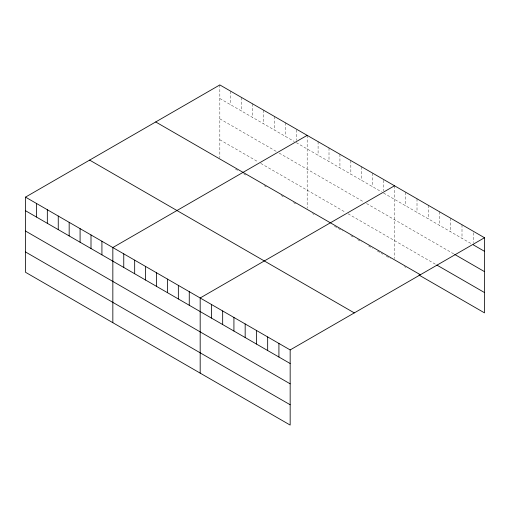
<?xml version="1.0" encoding="UTF-8"?>
<svg xmlns="http://www.w3.org/2000/svg" width="510" height="510" viewBox="0 0 510 510"><rect width="100%" height="100%" fill="white"/><g stroke="black" fill="none" stroke-linecap="round" stroke-linejoin="round"><path stroke-width="0.38" stroke-dasharray="2.55 1.91" d="M219.835 84.928L219.835 157.73M219.835 98.519L294.213 141.461M296.259 142.641L381.55 191.887M383.596 193.067L471.928 244.067M219.835 118.83L276.471 151.534M279.199 153.108L363.808 201.954M366.537 203.528L454.066 254.063M219.835 139.759L258.047 161.823M260.776 163.398L345.385 212.243M348.113 213.824L436.197 264.677M235.531 169.135L237.577 170.315M243.716 173.859L245.763 175.038M264.186 185.678L266.233 186.858M281.246 195.528L283.292 196.707M293.53 202.617L295.577 203.802M312.63 213.645L314.001 214.436M334.471 226.255L342.656 230.979M350.842 235.709L353.577 237.284M357.669 239.649L361.762 242.014M368.583 245.954L372.676 248.313M377.457 251.073L382.914 254.222M386.325 256.192L390.418 258.557M404.436 266.653L405.762 267.418M473.254 232.745L473.254 242.562M462.003 224.744L462.003 238.336M450.757 218.248L450.757 231.84M439.505 211.752L439.505 225.35M428.26 205.262L428.26 218.854M417.008 198.766L417.008 212.358M405.762 192.27L405.762 205.868M394.517 185.78L394.517 258.576M383.596 180.228L383.596 190.804M372.676 173.17L372.676 186.768M361.762 166.866L361.762 180.463M350.842 160.567L350.842 174.159M339.928 154.262L339.928 167.854M329.007 147.957L329.007 161.555M318.093 141.652L318.093 155.25M307.173 135.354L307.173 208.15M296.259 129.801L296.259 140.377M285.339 122.744L285.339 136.342M274.425 116.446L274.425 130.037M263.504 110.141L263.504 123.732M252.59 103.836L252.59 117.434M241.67 97.531L241.67 111.129M230.749 91.233L230.749 104.824"/><path stroke-width="0.76" d="M25.5 197.128L290.164 349.93L290.164 425.072L25.5 272.27L25.5 197.128L219.835 84.928L484.5 237.73L484.5 312.872L418.997 275.056M307.173 135.354L112.837 247.548L112.837 322.696M394.517 185.78L200.181 297.974L200.181 373.122M290.164 349.93L484.5 237.73M473.254 244.832L484.5 251.322M454.722 254.445L484.5 271.639M436.86 265.06L484.5 292.561M155.703 121.954L420.367 274.756M89.632 160.102L354.297 312.904M25.5 210.719L290.164 363.522M25.5 231.03L290.164 383.832M25.5 251.959L290.164 404.761M278.919 343.434L278.919 357.032M267.667 336.938L267.667 350.536M256.422 330.448L256.422 344.04M245.17 323.952L245.17 337.543M233.924 317.456L233.924 331.054M222.672 310.966L222.672 324.558M211.427 304.47L211.427 318.061M189.261 291.675L189.261 305.267M178.347 285.37L178.347 298.962M167.427 279.066L167.427 292.663M156.506 272.761L156.506 286.359M145.592 266.462L145.592 280.054M134.672 260.157L134.672 273.749M123.758 253.852L123.758 267.45M101.923 241.249L101.923 254.841M91.003 234.944L91.003 248.536M80.089 228.639L80.089 242.237M69.169 222.341L69.169 235.932M58.255 216.036L58.255 229.627M47.334 209.731L47.334 223.329M36.42 203.426L36.42 217.024"/></g></svg>
